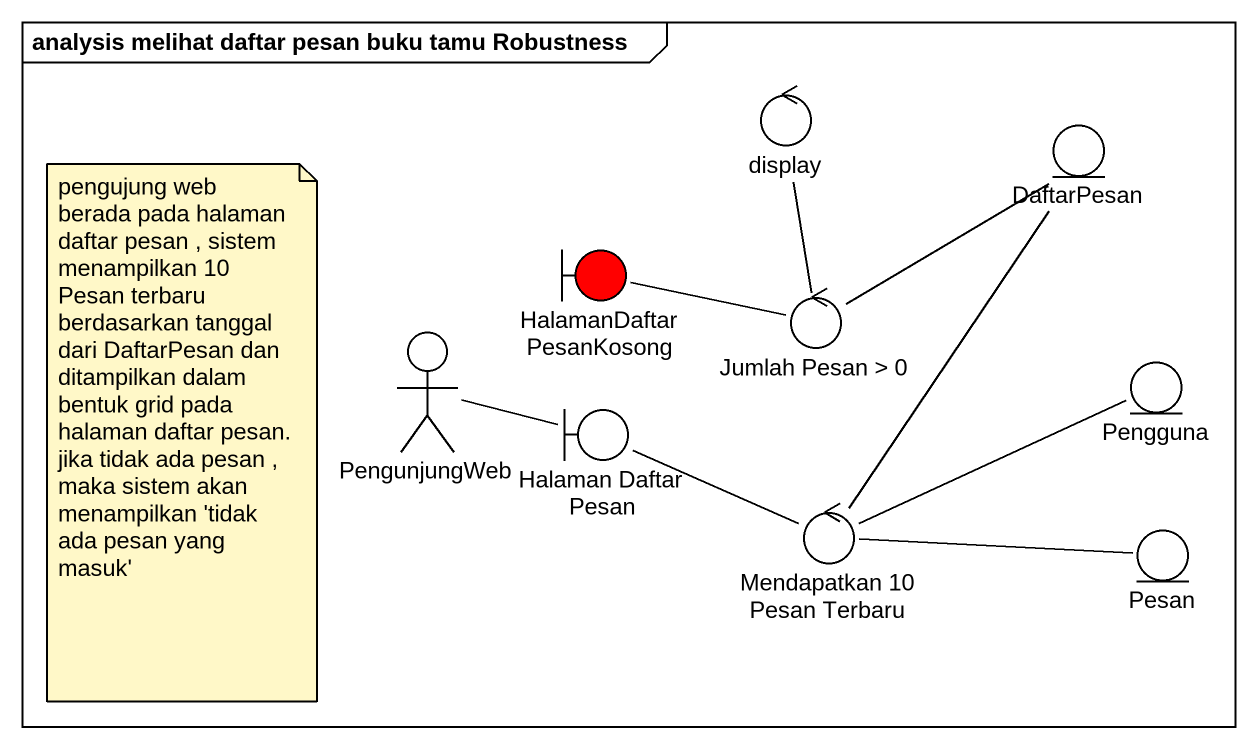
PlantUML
@startuml
mainframe analysis melihat daftar pesan buku tamu Robustness
control display
entity DaftarPesan
boundary HalamanDaftarPesanKosong #FF0000
control "Jumlah Pesan > 0" as Jumlah_Pesan_0
actor PengunjungWeb
entity Pengguna
boundary "Halaman Daftar Pesan" as Halaman_Daftar_Pesan
control "Mendapatkan 10 Pesan Terbaru" as Mendapatkan_10_Pesan_Terbaru
entity Pesan
display -- Jumlah_Pesan_0
DaftarPesan -- Jumlah_Pesan_0
DaftarPesan -- Mendapatkan_10_Pesan_Terbaru
Jumlah_Pesan_0 -left- HalamanDaftarPesanKosong
PengunjungWeb -right- Halaman_Daftar_Pesan
Mendapatkan_10_Pesan_Terbaru -right- Pengguna
Mendapatkan_10_Pesan_Terbaru -left- Halaman_Daftar_Pesan
Mendapatkan_10_Pesan_Terbaru -right- Pesan
note as N1
  pengujung web berada pada halaman daftar pesan , sistem menampilkan 10 Pesan terbaru berdasarkan tanggal dari DaftarPesan dan ditampilkan dalam bentuk grid pada halaman daftar pesan.
  jika tidak ada pesan , maka sistem akan menampilkan 'tidak ada pesan yang masuk'
end note
@enduml
